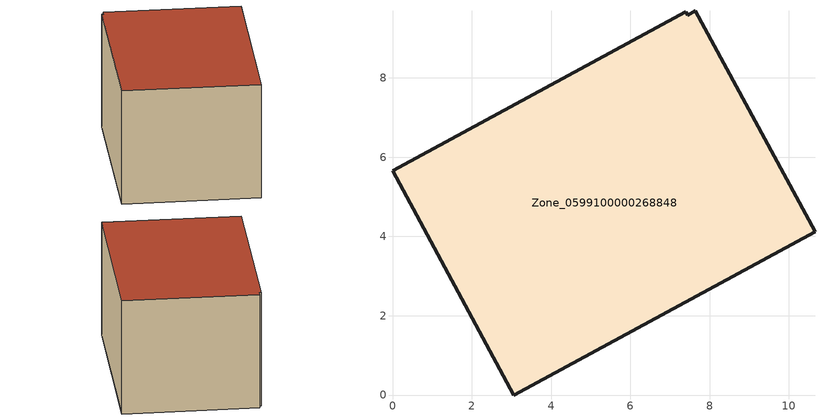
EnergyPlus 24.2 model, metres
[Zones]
Zone_0599100000268848
 floor ground (C_G): 7.64,9.69 10.66,4.12 3.05,0 0,5.65 7.4,9.67 7.45,9.58 z0
 wall outside (C_F): 3.05,0 10.66,4.12 7.64,9.69 7.45,9.58 7.4,9.67 0,5.65 3.05,0 z0:5.7
 roof outside (C_R): 10.66,4.12 7.64,9.69 7.45,9.58 7.4,9.67 0,5.65 3.05,0 z5.7
[BUILDING]
Pand.0599100000268848: North Axis=0; Terrain=City; Loads Convergence Tolerance Value=0.04; Temperature Convergence Tolerance Value=0.4; Solar Distribution=FullExterior; Maximum Number of Warmup Days=25; Minimum Number of Warmup Days=1
[Site:Location]
Rotterdam.The.Hague.AP_ZH_NLD Design_Conditions: Latitude=51.96; Longitude=4.45; Time Zone=1; Elevation=-4.5
[SITE:GROUNDTEMPERATURE:BUILDINGSURFACE]
18, 18, 18, 18, 18, 18, 18, 18, 18, 18, 18, 18
[MATERIAL] Thermal Absorptance=0.9; Solar Absorptance=0.7; Visible Absorptance=0.7
Name | Roughness | Thickness | Conductivity | Density | Specific Heat
G.TI.1946-1964 | MediumSmooth | 0.15 | 1 | 540 | 1210
F.TI.1946-1964 | Rough | 0.3 | 0.857143 | 1920 | 840
R.TI.1946-1964 | MediumRough | 0.2 | 0.277778 | 1500 | 1000
[CONSTRUCTION]
C_G: G.TI.1946-1964
C_F: F.TI.1946-1964
C_R: R.TI.1946-1964
[ZONE]
Zone_0599100000268848: Type=1; Multiplier=1; Ceiling Height=Autocalculate; Volume=Autocalculate; Floor Area=autocalculate; Part of Total Floor Area=Yes
[ZONEINFILTRATION:DESIGNFLOWRATE]
Infil_Zone_0599100000268848: Zone or ZoneList or Space or SpaceList=Zone_0599100000268848; Schedule=AlwaysOn; Design Flow Rate Calculation Method=Flow/Area; Flow Rate per Floor Area=0.003; Constant Term Coefficient=1; Temperature Term Coefficient=0; Velocity Term Coefficient=0; Velocity Squared Term Coefficient=0
[HVACTEMPLATE:ZONE:IDEALLOADSAIRSYSTEM]
Zone_0599100000268848: Maximum Heating Supply Air Temperature=50; Minimum Cooling Supply Air Temperature=13; Maximum Heating Supply Air Humidity Ratio=0.0156; Minimum Cooling Supply Air Humidity Ratio=0.0077; Heating Limit=NoLimit; Cooling Limit=NoLimit; Dehumidification Control Type=ConstantSensibleHeatRatio; Cooling Sensible Heat Ratio=0.7; Dehumidification Setpoint=60; Humidification Control Type=None; Humidification Setpoint=30; Outdoor Air Method=None; Outdoor Air Flow Rate per Person=0.00944; Outdoor Air Flow Rate per Zone Floor Area=0; Outdoor Air Flow Rate per Zone=0; Demand Controlled Ventilation Type=None; Outdoor Air Economizer Type=NoEconomizer; Heat Recovery Type=None; Sensible Heat Recovery Effectiveness=0.7; Latent Heat Recovery Effectiveness=0.65
[ZONECONTROL:THERMOSTAT]
ThermostatControl_Zone_0599100000268848: Zone or ZoneList=Zone_0599100000268848; Control Type Schedule=DualSetpointControlType; Control 1=Thermostat_Zone_0599100000268848; Temperature Difference Between Cutout And Setpoint=0
[THERMOSTATSETPOINT:DUALSETPOINT]
Thermostat_Zone_0599100000268848: Heating Setpoint Temperature Schedule=HeatingSetpoint_Zone_0599100000268848; Cooling Setpoint Temperature Schedule=CoolingSetpoint_Zone_0599100000268848
[SCHEDULE:COMPACT]
HeatingSetpoint_Zone_0599100000268848: Through: 12/31, For: AllDays, Until: 24:00, 21
CoolingSetpoint_Zone_0599100000268848: Through: 12/31, For: AllDays, Until: 24:00, 24
DualSetpointControlType: Through: 12/31, For: AllDays, Until: 24:00, 4
AlwaysOn: Through: 12/31, For: AllDays, Until: 24:00, 1
